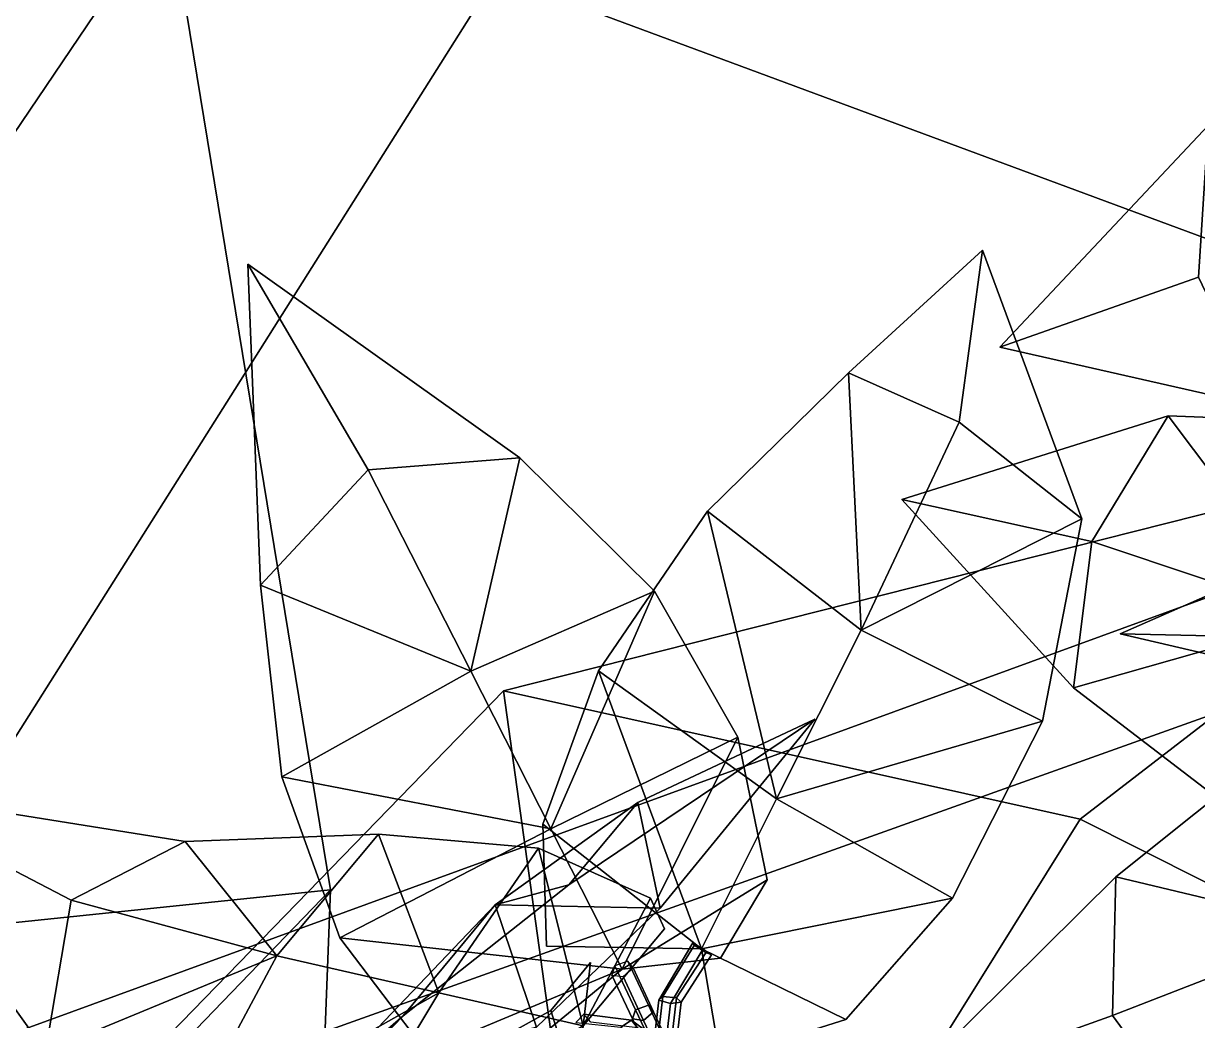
# Model space of a CAD drawing. Header units: metres. Extents: x -208 to 315, y -224 to 287.
# Drawn here: x 98.11 to 137.41, y 139.6 to 172.99 of the extents above; entities that cross this region are included whole.
import ezdxf

# ---------------------------------------------------------------- set-up
doc = ezdxf.new("R2010")
doc.units = ezdxf.units.M

msp = doc.modelspace()

# ---------------------------------------------------------------- linework, layer by layer
at = {"layer": 'Breeder_Leaf', "color": 3}
for points in [[(113.9253, 174.6105, 73.4977), (166.6079, 205.1355, 80.5457), (154.0528, 159.7351, 98.03906)], [(113.9253, 174.6105, 73.4977), (154.0528, 159.7351, 98.03906), (166.6079, 205.1355, 80.5457)], [(89.7204, 136.2457, 86.4083), (69.6379, 202.2611, 64.5253), (113.9253, 174.6105, 73.4977)], [(89.7204, 136.2457, 86.4083), (113.9253, 174.6105, 73.4977), (69.6379, 202.2611, 64.5253)], [(84.6207, 179.8868, 143.623), (102.9716, 176.9885, 163.3921), (78.5801, 140.8861, 157.9417)], [(84.6207, 179.8868, 143.623), (78.5801, 140.8861, 157.9417), (102.9716, 176.9885, 163.3921)], [(78.5801, 140.8861, 157.9417), (102.9716, 176.9885, 163.3921), (108.3868, 143.9746, 176.6775)], [(78.5801, 140.8861, 157.9417), (108.3868, 143.9746, 176.6775), (102.9716, 176.9885, 163.3921)], [(154.0528, 159.7351, 98.03906), (89.7204, 136.2457, 86.4083), (113.9253, 174.6105, 73.4977)], [(154.0528, 159.7351, 98.03906), (113.9253, 174.6105, 73.4977), (89.7204, 136.2457, 86.4083)], [(130.7891, 162.1539, 700.2303), (137.7636, 169.5803, 705.3314), (137.4391, 164.4939, 704.0798)], [(130.7891, 162.1539, 700.2303), (137.4391, 164.4939, 704.0798), (137.7636, 169.5803, 705.3314)], [(125.7205, 161.2885, 615.9308), (130.2115, 165.4017, 606.7978), (129.4316, 159.6379, 612.3652)], [(125.7205, 161.2885, 615.9308), (129.4316, 159.6379, 612.3652), (130.2115, 165.4017, 606.7978)], [(130.2115, 165.4017, 606.7978), (133.5313, 156.4025, 612.9971), (129.4316, 159.6379, 612.3652)], [(130.2115, 165.4017, 606.7978), (129.4316, 159.6379, 612.3652), (133.5313, 156.4025, 612.9971)], [(106.0438, 154.1858, 629.7508), (105.6138, 164.938, 627.5817), (109.6454, 158.0395, 628.5728)], [(106.0438, 154.1858, 629.7508), (109.6454, 158.0395, 628.5728), (105.6138, 164.938, 627.5817)], [(105.6138, 164.938, 627.5817), (114.7225, 158.4462, 629.8892), (109.6454, 158.0395, 628.5728)], [(105.6138, 164.938, 627.5817), (109.6454, 158.0395, 628.5728), (114.7225, 158.4462, 629.8892)], [(139.5089, 160.1724, 706.5521), (130.7891, 162.1539, 700.2303), (137.4391, 164.4939, 704.0798)], [(139.5089, 160.1724, 706.5521), (137.4391, 164.4939, 704.0798), (130.7891, 162.1539, 700.2303)], [(121.0024, 156.6601, 618.4318), (125.7205, 161.2885, 615.9308), (126.1438, 152.6702, 614.9958)], [(121.0024, 156.6601, 618.4318), (126.1438, 152.6702, 614.9958), (125.7205, 161.2885, 615.9308)], [(126.1438, 152.6702, 614.9958), (125.7205, 161.2885, 615.9308), (129.4316, 159.6379, 612.3652)], [(126.1438, 152.6702, 614.9958), (129.4316, 159.6379, 612.3652), (125.7205, 161.2885, 615.9308)], [(114.1732, 150.6423, 226.1521), (151.1891, 160.0013, 210.4177), (133.483, 146.3416, 230.8463)], [(114.1732, 150.6423, 226.1521), (133.483, 146.3416, 230.8463), (151.1891, 160.0013, 210.4177)], [(151.1891, 160.0013, 210.4177), (141.7182, 142.2077, 248.3609), (133.483, 146.3416, 230.8463)], [(151.1891, 160.0013, 210.4177), (133.483, 146.3416, 230.8463), (141.7182, 142.2077, 248.3609)], [(89.7204, 136.2457, 86.4083), (154.0528, 159.7351, 98.03906), (132.1334, 117.4196, 105.927)], [(89.7204, 136.2457, 86.4083), (132.1334, 117.4196, 105.927), (154.0528, 159.7351, 98.03906)], [(129.4316, 159.6379, 612.3652), (133.5313, 156.4025, 612.9971), (126.1438, 152.6702, 614.9958)], [(129.4316, 159.6379, 612.3652), (126.1438, 152.6702, 614.9958), (133.5313, 156.4025, 612.9971)], [(127.512, 157.0541, 680.5376), (136.4266, 159.8493, 687.0594), (133.8746, 155.643, 685.2326)], [(127.512, 157.0541, 680.5376), (133.8746, 155.643, 685.2326), (136.4266, 159.8493, 687.0594)], [(133.8746, 155.643, 685.2326), (136.4266, 159.8493, 687.0594), (141.5153, 153.0934, 686.2731)], [(133.8746, 155.643, 685.2326), (141.5153, 153.0934, 686.2731), (136.4266, 159.8493, 687.0594)], [(141.5153, 153.0934, 686.2731), (136.4266, 159.8493, 687.0594), (143.38, 159.5859, 687.329)], [(141.5153, 153.0934, 686.2731), (143.38, 159.5859, 687.329), (136.4266, 159.8493, 687.0594)], [(109.6454, 158.0395, 628.5728), (114.7225, 158.4462, 629.8892), (113.0777, 151.2971, 625.5664)], [(109.6454, 158.0395, 628.5728), (113.0777, 151.2971, 625.5664), (114.7225, 158.4462, 629.8892)], [(113.0777, 151.2971, 625.5664), (114.7225, 158.4462, 629.8892), (119.2253, 153.977, 626.9778)], [(113.0777, 151.2971, 625.5664), (119.2253, 153.977, 626.9778), (114.7225, 158.4462, 629.8892)], [(113.0777, 151.2971, 625.5664), (106.0438, 154.1858, 629.7508), (109.6454, 158.0395, 628.5728)], [(113.0777, 151.2971, 625.5664), (109.6454, 158.0395, 628.5728), (106.0438, 154.1858, 629.7508)], [(133.258, 150.745, 687.4009), (127.512, 157.0541, 680.5376), (133.8746, 155.643, 685.2326)], [(133.258, 150.745, 687.4009), (133.8746, 155.643, 685.2326), (127.512, 157.0541, 680.5376)], [(117.3542, 151.3149, 619.8796), (121.0024, 156.6601, 618.4318), (123.3153, 147.0219, 616.7347)], [(117.3542, 151.3149, 619.8796), (123.3153, 147.0219, 616.7347), (121.0024, 156.6601, 618.4318)], [(123.3153, 147.0219, 616.7347), (121.0024, 156.6601, 618.4318), (126.1438, 152.6702, 614.9958)], [(123.3153, 147.0219, 616.7347), (126.1438, 152.6702, 614.9958), (121.0024, 156.6601, 618.4318)], [(126.1438, 152.6702, 614.9958), (133.5313, 156.4025, 612.9971), (132.2197, 149.6335, 614.0856)], [(126.1438, 152.6702, 614.9958), (132.2197, 149.6335, 614.0856), (133.5313, 156.4025, 612.9971)], [(141.5153, 153.0934, 686.2731), (133.258, 150.745, 687.4009), (133.8746, 155.643, 685.2326)], [(141.5153, 153.0934, 686.2731), (133.8746, 155.643, 685.2326), (133.258, 150.745, 687.4009)], [(106.7537, 147.7689, 626.8773), (106.0438, 154.1858, 629.7508), (113.0777, 151.2971, 625.5664)], [(106.7537, 147.7689, 626.8773), (113.0777, 151.2971, 625.5664), (106.0438, 154.1858, 629.7508)], [(119.2253, 153.977, 626.9778), (115.76, 146.0191, 622.7599), (113.0777, 151.2971, 625.5664)], [(119.2253, 153.977, 626.9778), (113.0777, 151.2971, 625.5664), (115.76, 146.0191, 622.7599)], [(115.76, 146.0191, 622.7599), (119.2253, 153.977, 626.9778), (122.017, 149.0918, 623.3213)], [(115.76, 146.0191, 622.7599), (122.017, 149.0918, 623.3213), (119.2253, 153.977, 626.9778)], [(138.8343, 146.4662, 687.9445), (133.258, 150.745, 687.4009), (141.5153, 153.0934, 686.2731)], [(138.8343, 146.4662, 687.9445), (141.5153, 153.0934, 686.2731), (133.258, 150.745, 687.4009)], [(132.2197, 149.6335, 614.0856), (123.3153, 147.0219, 616.7347), (126.1438, 152.6702, 614.9958)], [(132.2197, 149.6335, 614.0856), (126.1438, 152.6702, 614.9958), (123.3153, 147.0219, 616.7347)], [(120.8061, 141.9992, 618.2952), (115.4927, 146.1756, 620.6046), (117.3542, 151.3149, 619.8796)], [(120.8061, 141.9992, 618.2952), (117.3542, 151.3149, 619.8796), (115.4927, 146.1756, 620.6046)], [(120.8061, 141.9992, 618.2952), (117.3542, 151.3149, 619.8796), (123.3153, 147.0219, 616.7347)], [(120.8061, 141.9992, 618.2952), (123.3153, 147.0219, 616.7347), (117.3542, 151.3149, 619.8796)], [(115.76, 146.0191, 622.7599), (106.7537, 147.7689, 626.8773), (113.0777, 151.2971, 625.5664)], [(115.76, 146.0191, 622.7599), (113.0777, 151.2971, 625.5664), (106.7537, 147.7689, 626.8773)], [(107.3074, 138.9071, 146.5523), (141.2963, 151.0705, 141.5739), (130.2476, 110.6597, 157.3264)], [(107.3074, 138.9071, 146.5523), (130.2476, 110.6597, 157.3264), (141.2963, 151.0705, 141.5739)], [(130.2476, 110.6597, 157.3264), (141.2963, 151.0705, 141.5739), (162.5926, 133.1318, 142.7874)], [(130.2476, 110.6597, 157.3264), (162.5926, 133.1318, 142.7874), (141.2963, 151.0705, 141.5739)], [(95.6958, 131.6287, 228.0998), (114.1732, 150.6423, 226.1521), (118.1804, 121.7968, 240.9158)], [(95.6958, 131.6287, 228.0998), (118.1804, 121.7968, 240.9158), (114.1732, 150.6423, 226.1521)], [(118.1804, 121.7968, 240.9158), (114.1732, 150.6423, 226.1521), (133.483, 146.3416, 230.8463)], [(118.1804, 121.7968, 240.9158), (133.483, 146.3416, 230.8463), (114.1732, 150.6423, 226.1521)], [(123.3153, 147.0219, 616.7347), (132.2197, 149.6335, 614.0856), (129.204, 143.701, 614.9453)], [(123.3153, 147.0219, 616.7347), (129.204, 143.701, 614.9453), (132.2197, 149.6335, 614.0856)], [(122.017, 149.0918, 623.3213), (118.1487, 141.319, 620.2778), (115.76, 146.0191, 622.7599)], [(122.017, 149.0918, 623.3213), (115.76, 146.0191, 622.7599), (118.1487, 141.319, 620.2778)], [(122.017, 149.0918, 623.3213), (123.0037, 144.3165, 620.5765), (118.1487, 141.319, 620.2778)], [(122.017, 149.0918, 623.3213), (118.1487, 141.319, 620.2778), (123.0037, 144.3165, 620.5765)], [(142.0011, 142.6677, 691.0945), (134.6747, 144.418, 695.021), (140.0113, 148.6817, 693.6666)], [(142.0011, 142.6677, 691.0945), (140.0113, 148.6817, 693.6666), (134.6747, 144.418, 695.021)], [(108.6913, 142.375, 623.5412), (106.7537, 147.7689, 626.8773), (115.76, 146.0191, 622.7599)], [(108.6913, 142.375, 623.5412), (115.76, 146.0191, 622.7599), (106.7537, 147.7689, 626.8773)], [(98.844, 138.5686, 629.3815), (92.5673, 147.3503, 631.3773), (99.7039, 143.6375, 631.0482)], [(98.844, 138.5686, 629.3815), (99.7039, 143.6375, 631.0482), (92.5673, 147.3503, 631.3773)], [(92.5673, 147.3503, 631.3773), (103.5237, 145.6013, 634.086), (99.7039, 143.6375, 631.0482)], [(92.5673, 147.3503, 631.3773), (99.7039, 143.6375, 631.0482), (103.5237, 145.6013, 634.086)], [(129.204, 143.701, 614.9453), (120.8061, 141.9992, 618.2952), (123.3153, 147.0219, 616.7347)], [(129.204, 143.701, 614.9453), (123.3153, 147.0219, 616.7347), (120.8061, 141.9992, 618.2952)], [(133.483, 146.3416, 230.8463), (141.7182, 142.2077, 248.3609), (118.1804, 121.7968, 240.9158)], [(133.483, 146.3416, 230.8463), (118.1804, 121.7968, 240.9158), (141.7182, 142.2077, 248.3609)], [(106.5903, 141.7696, 627.1279), (103.5237, 145.6013, 634.086), (109.9888, 145.8445, 631.4652)], [(106.5903, 141.7696, 627.1279), (109.9888, 145.8445, 631.4652), (103.5237, 145.6013, 634.086)], [(109.9888, 145.8445, 631.4652), (112.0145, 140.5326, 623.6674), (106.5903, 141.7696, 627.1279)], [(109.9888, 145.8445, 631.4652), (106.5903, 141.7696, 627.1279), (112.0145, 140.5326, 623.6674)], [(118.1487, 141.319, 620.2778), (108.6913, 142.375, 623.5412), (115.76, 146.0191, 622.7599)], [(118.1487, 141.319, 620.2778), (115.76, 146.0191, 622.7599), (108.6913, 142.375, 623.5412)], [(112.0145, 140.5326, 623.6674), (109.9888, 145.8445, 631.4652), (115.3497, 145.3723, 627.457)], [(112.0145, 140.5326, 623.6674), (115.3497, 145.3723, 627.457), (109.9888, 145.8445, 631.4652)], [(120.8061, 141.9992, 618.2952), (115.6203, 142.0982, 618.0812), (115.4927, 146.1756, 620.6046)], [(120.8061, 141.9992, 618.2952), (115.4927, 146.1756, 620.6046), (115.6203, 142.0982, 618.0812)], [(99.7039, 143.6375, 631.0482), (103.5237, 145.6013, 634.086), (106.5903, 141.7696, 627.1279)], [(99.7039, 143.6375, 631.0482), (106.5903, 141.7696, 627.1279), (103.5237, 145.6013, 634.086)], [(115.3497, 145.3723, 627.457), (116.8436, 139.4226, 620.6005), (112.0145, 140.5326, 623.6674)], [(115.3497, 145.3723, 627.457), (112.0145, 140.5326, 623.6674), (116.8436, 139.4226, 620.6005)], [(115.3497, 145.3723, 627.457), (119.0946, 143.6965, 623.6519), (116.8436, 139.4226, 620.6005)], [(115.3497, 145.3723, 627.457), (116.8436, 139.4226, 620.6005), (119.0946, 143.6965, 623.6519)], [(118.1487, 141.319, 620.2778), (123.0037, 144.3165, 620.5765), (121.4422, 141.694, 617.3578)], [(118.1487, 141.319, 620.2778), (121.4422, 141.694, 617.3578), (123.0037, 144.3165, 620.5765)], [(127.3832, 137.1948, 690.0736), (134.6747, 144.418, 695.021), (134.5637, 139.7676, 692.591)], [(127.3832, 137.1948, 690.0736), (134.5637, 139.7676, 692.591), (134.6747, 144.418, 695.021)], [(134.5637, 139.7676, 692.591), (134.6747, 144.418, 695.021), (142.0011, 142.6677, 691.0945)], [(134.5637, 139.7676, 692.591), (142.0011, 142.6677, 691.0945), (134.6747, 144.418, 695.021)], [(108.3868, 143.9746, 176.6775), (74.4302, 108.7597, 167.5458), (78.5801, 140.8861, 157.9417)], [(108.3868, 143.9746, 176.6775), (78.5801, 140.8861, 157.9417), (74.4302, 108.7597, 167.5458)], [(74.4302, 108.7597, 167.5458), (108.3868, 143.9746, 176.6775), (107.0762, 109.9461, 182.8236)], [(74.4302, 108.7597, 167.5458), (107.0762, 109.9461, 182.8236), (108.3868, 143.9746, 176.6775)], [(106.5903, 141.7696, 627.1279), (98.844, 138.5686, 629.3815), (99.7039, 143.6375, 631.0482)], [(106.5903, 141.7696, 627.1279), (99.7039, 143.6375, 631.0482), (98.844, 138.5686, 629.3815)], [(116.8436, 139.4226, 620.6005), (119.0946, 143.6965, 623.6519), (119.5691, 142.6711, 619.3624)], [(116.8436, 139.4226, 620.6005), (119.5691, 142.6711, 619.3624), (119.0946, 143.6965, 623.6519)], [(129.204, 143.701, 614.9453), (125.6393, 139.632, 616.3764), (120.8061, 141.9992, 618.2952)], [(129.204, 143.701, 614.9453), (120.8061, 141.9992, 618.2952), (125.6393, 139.632, 616.3764)], [(142.0011, 142.6677, 691.0945), (137.725, 135.4455, 693.2221), (134.5637, 139.7676, 692.591)], [(142.0011, 142.6677, 691.0945), (134.5637, 139.7676, 692.591), (137.725, 135.4455, 693.2221)], [(118.1487, 141.319, 620.2778), (111.5745, 138.5735, 620.7775), (108.6913, 142.375, 623.5412)], [(118.1487, 141.319, 620.2778), (108.6913, 142.375, 623.5412), (111.5745, 138.5735, 620.7775)], [(118.1804, 121.7968, 240.9158), (141.7182, 142.2077, 248.3609), (135.6362, 119.3306, 259.7283)], [(118.1804, 121.7968, 240.9158), (135.6362, 119.3306, 259.7283), (141.7182, 142.2077, 248.3609)], [(120.8061, 141.9992, 618.2952), (125.6393, 139.632, 616.3764), (121.428, 138.3034, 615.9567)], [(120.8061, 141.9992, 618.2952), (121.428, 138.3034, 615.9567), (125.6393, 139.632, 616.3764)], [(103.3046, 135.6259, 624.7575), (98.844, 138.5686, 629.3815), (106.5903, 141.7696, 627.1279)], [(103.3046, 135.6259, 624.7575), (106.5903, 141.7696, 627.1279), (98.844, 138.5686, 629.3815)], [(112.0145, 140.5326, 623.6674), (103.3046, 135.6259, 624.7575), (106.5903, 141.7696, 627.1279)], [(112.0145, 140.5326, 623.6674), (106.5903, 141.7696, 627.1279), (103.3046, 135.6259, 624.7575)], [(116.5963, 137.296, 619.925), (115.7629, 139.9332, 624.9246), (117.087, 141.5495, 621.0117)], [(116.5963, 137.296, 619.925), (117.087, 141.5495, 621.0117), (115.7629, 139.9332, 624.9246)], [(118.1487, 141.319, 620.2778), (114.8622, 138.6375, 617.2852), (111.5745, 138.5735, 620.7775)], [(118.1487, 141.319, 620.2778), (111.5745, 138.5735, 620.7775), (114.8622, 138.6375, 617.2852)], [(108.2282, 134.2284, 620.5406), (103.3046, 135.6259, 624.7575), (112.0145, 140.5326, 623.6674)], [(108.2282, 134.2284, 620.5406), (112.0145, 140.5326, 623.6674), (103.3046, 135.6259, 624.7575)], [(116.8436, 139.4226, 620.6005), (108.2282, 134.2284, 620.5406), (112.0145, 140.5326, 623.6674)], [(116.8436, 139.4226, 620.6005), (112.0145, 140.5326, 623.6674), (108.2282, 134.2284, 620.5406)], [(111.4306, 137.5388, 627.5342), (115.7629, 139.9332, 624.9246), (116.5963, 137.296, 619.925)], [(111.4306, 137.5388, 627.5342), (116.5963, 137.296, 619.925), (115.7629, 139.9332, 624.9246)], [(137.725, 135.4455, 693.2221), (127.3832, 137.1948, 690.0736), (134.5637, 139.7676, 692.591)], [(137.725, 135.4455, 693.2221), (134.5637, 139.7676, 692.591), (127.3832, 137.1948, 690.0736)]]:
    msp.add_3dface(points, dxfattribs=at)
at = {"layer": 'Breeder_Petiole', "color": 3}
for points in [[(119.5036, 140.408, 618.1984), (120.5619, 142.1186, 618.0089), (120.51, 142.2008, 618.461), (119.3795, 140.2863, 618.627)], [(119.3795, 140.2863, 618.627), (120.51, 142.2008, 618.461), (120.8645, 142.0064, 618.6855), (119.7609, 140.1679, 618.8603)], [(119.9628, 140.3659, 618.1628), (120.949, 141.8725, 617.9497), (120.5619, 142.1186, 618.0089), (119.5036, 140.408, 618.1984)], [(119.7609, 140.1679, 618.8603), (120.8645, 142.0064, 618.6855), (121.1399, 141.8004, 618.3647), (120.1268, 140.2178, 618.5691)], [(120.1268, 140.2178, 618.5691), (121.1399, 141.8004, 618.3647), (120.949, 141.8725, 617.9497), (119.9628, 140.3659, 618.1628)], [(119.0257, 140.1147, 618.8572), (118.3375, 141.5868, 620.0577), (117.9045, 141.4384, 619.9915), (118.5928, 139.9662, 618.791)], [(119.1996, 139.8956, 619.2255), (118.5113, 141.3677, 620.426), (118.3375, 141.5868, 620.0577), (119.0257, 140.1147, 618.8572)], [(118.5928, 139.9662, 618.791), (117.9045, 141.4384, 619.9915), (117.8067, 141.1261, 620.3184), (118.4949, 139.654, 619.1179)], [(118.4949, 139.654, 619.1179), (117.8067, 141.1261, 620.3184), (118.1783, 141.0787, 620.5895), (118.8665, 139.6065, 619.389)], [(118.8665, 139.6065, 619.389), (118.1783, 141.0787, 620.5895), (118.5113, 141.3677, 620.426), (119.1996, 139.8956, 619.2255)], [(119.281, 138.4941, 617.5905), (119.5036, 140.408, 618.1984), (119.3795, 140.2863, 618.627), (119.157, 138.3724, 618.0191)], [(119.7402, 138.452, 617.5549), (119.9628, 140.3659, 618.1628), (119.5036, 140.408, 618.1984), (119.281, 138.4941, 617.5905)], [(119.9042, 138.3039, 617.9612), (120.1268, 140.2178, 618.5691), (119.9628, 140.3659, 618.1628), (119.7402, 138.452, 617.5549)], [(119.281, 138.4941, 617.5905), (118.5928, 139.9662, 618.791), (118.4949, 139.654, 619.1179), (119.1832, 138.1819, 617.9174)], [(119.714, 138.6426, 617.6567), (119.0257, 140.1147, 618.8572), (118.5928, 139.9662, 618.791), (119.281, 138.4941, 617.5905)], [(119.8878, 138.4235, 618.025), (119.1996, 139.8956, 619.2255), (119.0257, 140.1147, 618.8572), (119.714, 138.6426, 617.6567)], [(119.157, 138.3724, 618.0191), (119.3795, 140.2863, 618.627), (119.7609, 140.1679, 618.8603), (119.5383, 138.254, 618.2524)], [(119.5383, 138.254, 618.2524), (119.7609, 140.1679, 618.8603), (120.1268, 140.2178, 618.5691), (119.9042, 138.3039, 617.9612)], [(118.4616, 139.6144, 619.1298), (116.8644, 139.816, 620.576), (116.5994, 139.5419, 620.3141), (118.0977, 139.379, 618.9685)], [(118.6611, 139.3629, 619.4627), (117.1008, 139.5501, 620.8714), (116.8644, 139.816, 620.576), (118.4616, 139.6144, 619.1298)], [(119.6449, 138.7296, 617.7518), (118.4616, 139.6144, 619.1298), (118.0977, 139.379, 618.9685), (119.281, 138.4941, 617.5905)], [(119.8445, 138.478, 618.0847), (118.6611, 139.3629, 619.4627), (118.4616, 139.6144, 619.1298), (119.6449, 138.7296, 617.7518)], [(119.1832, 138.1819, 617.9174), (118.4949, 139.654, 619.1179), (118.8665, 139.6065, 619.389), (119.5548, 138.1344, 618.1885)], [(119.5548, 138.1344, 618.1885), (118.8665, 139.6065, 619.389), (119.1996, 139.8956, 619.2255), (119.8878, 138.4235, 618.025)]]:
    msp.add_3dface(points, dxfattribs=at)
at = {"layer": 'Breeder_Stipule', "color": 3}
for points in [[(144.2067, 156.6769, 713.4567), (141.9117, 152.3925, 714.2118), (134.8147, 152.5556, 713.7167)], [(144.2067, 156.6769, 713.4567), (134.8147, 152.5556, 713.7167), (141.9117, 152.3925, 714.2118)], [(141.9117, 152.3925, 714.2118), (143.9642, 150.4206, 710.7906), (134.8147, 152.5556, 713.7167)], [(141.9117, 152.3925, 714.2118), (134.8147, 152.5556, 713.7167), (143.9642, 150.4206, 710.7906)], [(118.6761, 146.9015, 562.7145), (116.3586, 144.152, 560.0221), (124.5984, 149.6928, 559.7593)], [(118.6761, 146.9015, 562.7145), (124.5984, 149.6928, 559.7593), (116.3586, 144.152, 560.0221)], [(119.4237, 143.3657, 566.119), (118.6761, 146.9015, 562.7145), (124.5984, 149.6928, 559.7593)], [(119.4237, 143.3657, 566.119), (124.5984, 149.6928, 559.7593), (118.6761, 146.9015, 562.7145)], [(113.9019, 143.4795, 565.1945), (116.3586, 144.152, 560.0221), (118.6761, 146.9015, 562.7145)], [(113.9019, 143.4795, 565.1945), (118.6761, 146.9015, 562.7145), (116.3586, 144.152, 560.0221)], [(119.4237, 143.3657, 566.119), (113.9019, 143.4795, 565.1945), (118.6761, 146.9015, 562.7145)], [(119.4237, 143.3657, 566.119), (118.6761, 146.9015, 562.7145), (113.9019, 143.4795, 565.1945)], [(113.9019, 143.4795, 565.1945), (110.8183, 139.7642, 560.8809), (116.3586, 144.152, 560.0221)], [(113.9019, 143.4795, 565.1945), (116.3586, 144.152, 560.0221), (110.8183, 139.7642, 560.8809)], [(108.1137, 137.4144, 567.8047), (110.8183, 139.7642, 560.8809), (113.9019, 143.4795, 565.1945)], [(108.1137, 137.4144, 567.8047), (113.9019, 143.4795, 565.1945), (110.8183, 139.7642, 560.8809)], [(113.9019, 143.4795, 565.1945), (115.2837, 139.3813, 569.5778), (108.1137, 137.4144, 567.8047)], [(113.9019, 143.4795, 565.1945), (108.1137, 137.4144, 567.8047), (115.2837, 139.3813, 569.5778)], [(119.4237, 143.3657, 566.119), (115.2837, 139.3813, 569.5778), (113.9019, 143.4795, 565.1945)], [(119.4237, 143.3657, 566.119), (113.9019, 143.4795, 565.1945), (115.2837, 139.3813, 569.5778)], [(108.1137, 137.4144, 567.8047), (106.739, 135.5494, 561.9443), (110.8183, 139.7642, 560.8809)], [(108.1137, 137.4144, 567.8047), (110.8183, 139.7642, 560.8809), (106.739, 135.5494, 561.9443)]]:
    msp.add_3dface(points, dxfattribs=at)

doc.saveas('drawing.dxf')
